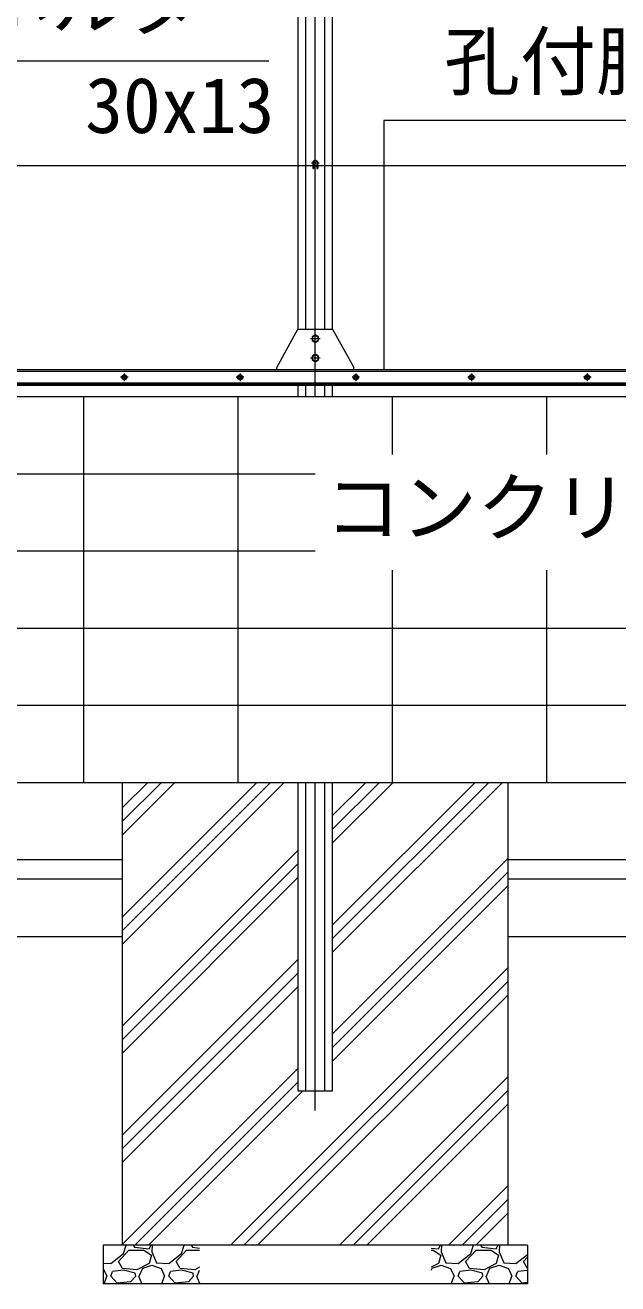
# Model space of a CAD drawing. Units: millimetres, scale not verified. Extents: x -12600 to 12600, y -8910 to 8910.
# Drawn here: x -8054 to -6518, y -6062 to -2800 of the extents above; entities that cross this region are included whole.
import ezdxf
from ezdxf.enums import TextEntityAlignment as Align

# ---------------------------------------------------------------- set-up
doc = ezdxf.new("R2010")
doc.units = ezdxf.units.MM
doc.header["$LTSCALE"] = 60
doc.linetypes.add('USER1', pattern=[50.8, 31.75, -6.35, 6.35, -6.35])
for name, color, linetype, lineweight in [('0-1_D-BMK', 2, 'USER1', 13), ('0-2_D-DCR-HCH', 7, 'Continuous', 9), ('0-3_D-STR4', 7, 'Continuous', 9), ('0-4_D-STR1', 1, 'Continuous', 18), ('0-5_D-BGD', 7, 'Continuous', 9), ('0-6_D-STR3', 3, 'Continuous', 13), ('0-9_D-STR-TXT', 7, 'Continuous', 9)]:
    doc.layers.add(name, color=color, linetype=linetype, lineweight=lineweight)
doc.styles.add('ＭＳ ゴシック', font='')
doc.styles.get('ＭＳ ゴシック').set_extended_font_data('MS Gothic')

msp = doc.modelspace()

# ---------------------------------------------------------------- linework, layer by layer
at = {"layer": '0-1_D-BMK'}
for p, q in [((-7302.38, -3762.35), (-7302.38, 4423.54)), ((-7292.38, -3157.35), (-7312.38, -3157.35)), ((-7289.63, -3612.35), (-7315.13, -3612.35)), ((-7289.63, -3662.35), (-7315.13, -3662.35)), ((-7787.7, -3712.35), (-7807.05, -3712.35)), ((-7797.38, -3702.68), (-7797.38, -3722.02)), ((-7487.7, -3712.35), (-7507.05, -3712.35)), ((-7497.38, -3702.68), (-7497.38, -3722.02)), ((-7187.7, -3712.35), (-7207.05, -3712.35)), ((-7197.38, -3702.68), (-7197.38, -3722.02)), ((-6887.7, -3712.35), (-6907.05, -3712.35)), ((-6897.38, -3702.68), (-6897.38, -3722.02)), ((-6587.7, -3712.35), (-6607.05, -3712.35)), ((-6597.38, -3702.68), (-6597.38, -3722.02)), ((-7302.38, -5613.35), (-7302.38, -4762.35))]:
    msp.add_line(p, q, dxfattribs=at)
at = {"layer": '0-2_D-DCR-HCH'}
for p, q in [((-7802.38, -4898.64), (-7666.08, -4762.35)), ((-7802.38, -5181.49), (-7383.24, -4762.35)), ((-7802.38, -4863.29), (-7701.44, -4762.35)), ((-7802.38, -5146.13), (-7418.59, -4762.35)), ((-7802.38, -4827.93), (-7736.79, -4762.35)), ((-7802.38, -5110.78), (-7453.95, -4762.35)), ((-7257.38, -4919.33), (-7100.4, -4762.35)), ((-7257.38, -5202.17), (-6817.55, -4762.35)), ((-7257.38, -4883.97), (-7135.75, -4762.35)), ((-7257.38, -5166.82), (-6852.91, -4762.35)), ((-7257.38, -4848.62), (-7171.11, -4762.35)), ((-7257.38, -5131.46), (-6888.26, -4762.35)), ((-7802.38, -5393.62), (-7347.38, -4938.62)), ((-7257.38, -5414.3), (-6802.38, -4959.3)), ((-7802.38, -5428.97), (-7347.38, -4973.97)), ((-7802.38, -5464.33), (-7347.38, -5009.33)), ((-7257.38, -5449.66), (-6802.38, -4994.66)), ((-7257.38, -5485.01), (-6802.38, -5030.01)), ((-7802.38, -5676.46), (-7347.38, -5221.46)), ((-7522.58, -5962.35), (-6802.38, -5242.15)), ((-7802.38, -5711.82), (-7347.38, -5256.82)), ((-7487.22, -5962.35), (-6802.38, -5277.5)), ((-7802.38, -5747.17), (-7347.38, -5292.17)), ((-7451.87, -5962.35), (-6802.38, -5312.86)), ((-7802.38, -5959.3), (-7347.38, -5504.3)), ((-7770.07, -5962.35), (-7347.38, -5539.66)), ((-7239.74, -5962.35), (-6802.38, -5524.99)), ((-7734.71, -5962.35), (-7334.71, -5562.35)), ((-7204.38, -5962.35), (-6802.38, -5560.34)), ((-7169.03, -5962.35), (-6802.38, -5595.7)), ((-6956.89, -5962.35), (-6802.38, -5807.83)), ((-6921.54, -5962.35), (-6802.38, -5843.19)), ((-6886.18, -5962.35), (-6802.38, -5878.54)), ((-7799.31, -5983.85), (-7792.43, -5962.35)), ((-7774.14, -5962.35), (-7770.81, -5967.35)), ((-7770.81, -5967.35), (-7733.31, -5971.85)), ((-7733.31, -5971.85), (-7728.03, -5962.35)), ((-7649.31, -5983.85), (-7642.43, -5962.35)), ((-7624.14, -5962.35), (-7620.81, -5967.35)), ((-7620.81, -5967.35), (-7602.38, -5969.56)), ((-7002.38, -5969.56), (-6983.31, -5971.85)), ((-6983.31, -5971.85), (-6978.03, -5962.35)), ((-6975, -5962.35), (-6975.81, -5979.35)), ((-6899.31, -5983.85), (-6892.43, -5962.35)), ((-6833.31, -5971.85), (-6828.03, -5962.35)), ((-6825, -5962.35), (-6825.81, -5979.35)), ((-7812.81, -6004.85), (-7785.81, -5974.85)), ((-7785.81, -5974.85), (-7746.81, -5974.85)), ((-7746.81, -5974.85), (-7727.31, -5988.35)), ((-7727.31, -5988.35), (-7733.31, -6009.35)), ((-7682.31, -6009.35), (-7649.31, -5983.85)), ((-7662.81, -6004.85), (-7635.81, -5974.85)), ((-7635.81, -5974.85), (-7602.38, -5974.85)), ((-7002.38, -5974.85), (-6996.81, -5974.85)), ((-6996.81, -5974.85), (-6977.31, -5988.35)), ((-6977.31, -5988.35), (-6983.31, -6009.35)), ((-6975.81, -5979.35), (-6963.81, -6007.85)), ((-6912.81, -6004.85), (-6885.81, -5974.85)), ((-6827.31, -5988.35), (-6833.31, -6009.35)), ((-6825.81, -5979.35), (-6813.81, -6007.85)), ((-6782.31, -6009.35), (-6752.38, -5986.22)), ((-6762.81, -6004.85), (-6752.38, -5993.25)), ((-7852.38, -6022.64), (-7851.81, -6022.85)), ((-7851.81, -6022.85), (-7842.81, -6042.35)), ((-7832.31, -6042.35), (-7827.81, -6030.35)), ((-7799.31, -6027.35), (-7827.81, -6030.35)), ((-7802.31, -6022.85), (-7812.81, -6004.85)), ((-7764.81, -6025.85), (-7802.31, -6022.85)), ((-7769.31, -6034.85), (-7799.31, -6027.35)), ((-7767.81, -6042.35), (-7769.31, -6034.85)), ((-7733.31, -6009.35), (-7764.81, -6025.85)), ((-7758.81, -6042.35), (-7749.81, -6021.35)), ((-7749.81, -6021.35), (-7725.81, -6013.85)), ((-7725.81, -6013.85), (-7701.81, -6022.85)), ((-7713.81, -6007.85), (-7682.31, -6009.35)), ((-7701.81, -6022.85), (-7692.81, -6042.35)), ((-7682.31, -6042.35), (-7677.81, -6030.35)), ((-7649.31, -6027.35), (-7677.81, -6030.35)), ((-7652.31, -6022.85), (-7662.81, -6004.85)), ((-7614.81, -6025.85), (-7652.31, -6022.85)), ((-7619.31, -6034.85), (-7649.31, -6027.35)), ((-7617.81, -6042.35), (-7619.31, -6034.85)), ((-7602.38, -6019.34), (-7614.81, -6025.85)), ((-7608.81, -6042.35), (-7602.38, -6027.33)), ((-6983.31, -6009.35), (-7002.38, -6019.34)), ((-7002.38, -6027.33), (-6999.81, -6021.35)), ((-6999.81, -6021.35), (-6975.81, -6013.85)), ((-6975.81, -6013.85), (-6951.81, -6022.85)), ((-6951.81, -6022.85), (-6942.81, -6042.35)), ((-6932.31, -6042.35), (-6927.81, -6030.35)), ((-6899.31, -6027.35), (-6927.81, -6030.35)), ((-6902.31, -6022.85), (-6912.81, -6004.85)), ((-6864.81, -6025.85), (-6902.31, -6022.85)), ((-6869.31, -6034.85), (-6899.31, -6027.35)), ((-6867.81, -6042.35), (-6869.31, -6034.85)), ((-6833.31, -6009.35), (-6864.81, -6025.85)), ((-6858.81, -6042.35), (-6849.81, -6021.35)), ((-6849.81, -6021.35), (-6825.81, -6013.85)), ((-6825.81, -6013.85), (-6801.81, -6022.85)), ((-6813.81, -6007.85), (-6782.31, -6009.35)), ((-6801.81, -6022.85), (-6792.81, -6042.35)), ((-6782.31, -6042.35), (-6777.81, -6030.35)), ((-6752.38, -6027.67), (-6777.81, -6030.35)), ((-6752.38, -6022.74), (-6762.81, -6004.85)), ((-7849.95, -6062.35), (-7842.81, -6042.35)), ((-7767.81, -6042.35), (-7781.31, -6057.35)), ((-7760.31, -6042.35), (-7751.74, -6062.35)), ((-7699.95, -6062.35), (-7692.81, -6042.35)), ((-7665.81, -6060.35), (-7682.31, -6042.35)), ((-7631.31, -6057.35), (-7665.81, -6060.35)), ((-7617.81, -6042.35), (-7631.31, -6057.35)), ((-7610.31, -6042.35), (-7602.38, -6060.87)), ((-7002.38, -6060.87), (-7001.74, -6062.35)), ((-6949.95, -6062.35), (-6942.81, -6042.35)), ((-6867.81, -6042.35), (-6881.31, -6057.35)), ((-6860.31, -6042.35), (-6851.74, -6062.35)), ((-6799.95, -6062.35), (-6792.81, -6042.35)), ((-6765.81, -6060.35), (-6782.31, -6042.35)), ((-6752.38, -6059.18), (-6765.81, -6060.35))]:
    msp.add_line(p, q, dxfattribs=at)
for points in [[(-7725, -5962.35), (-7725.81, -5979.35), (-7713.81, -6007.85)], [(-6874.14, -5962.35), (-6870.81, -5967.35), (-6833.31, -5971.85)], [(-7852.38, -6008.39), (-7832.31, -6009.35), (-7799.31, -5983.85)], [(-6963.81, -6007.85), (-6932.31, -6009.35), (-6899.31, -5983.85)], [(-6885.81, -5974.85), (-6846.81, -5974.85), (-6827.31, -5988.35)], [(-7781.31, -6057.35), (-7815.81, -6060.35), (-7832.31, -6042.35)], [(-6881.31, -6057.35), (-6915.81, -6060.35), (-6932.31, -6042.35)]]:
    msp.add_lwpolyline(points, dxfattribs=at)
at = {"layer": '0-3_D-STR4'}
for p, q in [((-9502.38, -3762.35), (-4552.38, -3762.35)), ((-7902.38, -4762.35), (-7902.38, -3762.35)), ((-7502.38, -4762.35), (-7502.38, -3762.35)), ((-7102.38, -3912.35), (-7102.38, -3762.35)), ((-6702.38, -3912.35), (-6702.38, -3762.35)), ((-9502.38, -3962.35), (-7302.38, -3962.35)), ((-9502.38, -4162.35), (-7302.38, -4162.35)), ((-7102.38, -4762.35), (-7102.38, -4212.35)), ((-6702.38, -4762.35), (-6702.38, -4212.35)), ((-9502.38, -4362.35), (-4552.38, -4362.35)), ((-9502.38, -4562.35), (-4552.38, -4562.35)), ((-7802.38, -5962.35), (-7802.38, -4762.35)), ((-6802.38, -5962.35), (-6802.38, -4762.35)), ((-8802.38, -4962.35), (-7802.38, -4962.35)), ((-6802.38, -4962.35), (-5802.38, -4962.35)), ((-8802.38, -5012.35), (-7802.38, -5012.35)), ((-6802.38, -5012.35), (-5802.38, -5012.35)), ((-8802.38, -5162.35), (-7802.38, -5162.35)), ((-6802.38, -5162.35), (-5802.38, -5162.35)), ((-6752.38, -5962.35), (-7852.38, -5962.35)), ((-7852.38, -5962.35), (-7852.38, -6062.35)), ((-6752.38, -5962.35), (-6752.38, -6062.35)), ((-6752.38, -6062.35), (-7852.38, -6062.35))]:
    msp.add_line(p, q, dxfattribs=at)
at = {"layer": '0-4_D-STR1'}
for p, q in [((-7347.38, -1552.35), (-7347.38, -3587.35)), ((-7327.38, -1552.35), (-7327.38, -3587.35)), ((-7277.38, -3587.35), (-7277.38, -1552.35)), ((-7257.38, -3587.35), (-7257.38, -1552.35)), ((-9291.18, -3692.35), (-4552.38, -3692.35)), ((-9347.38, -3729.35), (-4552.38, -3729.35)), ((-9347.38, -3732.35), (-4552.38, -3732.35)), ((-7347.38, -3732.35), (-7347.38, -3762.35)), ((-7327.38, -3732.35), (-7327.38, -3762.35)), ((-7277.38, -3762.35), (-7277.38, -3732.35)), ((-7257.38, -3762.35), (-7257.38, -3732.35)), ((-7347.38, -4762.35), (-7347.38, -5562.35)), ((-7327.38, -4762.35), (-7327.38, -5562.35)), ((-7277.38, -5562.35), (-7277.38, -4762.35)), ((-7257.38, -5562.35), (-7257.38, -4762.35)), ((-7347.38, -5562.35), (-7257.38, -5562.35))]:
    msp.add_line(p, q, dxfattribs=at)
at = {"layer": '0-5_D-BGD'}
msp.add_line((-9802.38, -4762.35), (-4552.38, -4762.35), dxfattribs=at)
at = {"layer": '0-6_D-STR3'}
for p, q in [((-4552.38, -3164.1), (-9282.38, -3164.1)), ((-7302.38, -3149.84), (-7308.88, -3153.6)), ((-7308.88, -3153.6), (-7308.88, -3161.1)), ((-7308.88, -3161.1), (-7302.38, -3164.85)), ((-7308.63, -3161.25), (-7308.63, -3171.35)), ((-7306.63, -3162.4), (-7306.63, -3171.35)), ((-7295.88, -3153.6), (-7302.38, -3149.84)), ((-7302.38, -3164.85), (-7295.88, -3161.1)), ((-7298.13, -3162.4), (-7298.13, -3171.35)), ((-7296.13, -3161.25), (-7296.13, -3171.35)), ((-7295.88, -3161.1), (-7295.88, -3153.6)), ((-7308.63, -3171.35), (-7306.63, -3171.35)), ((-7298.13, -3171.35), (-7296.13, -3171.35)), ((-7402.38, -3687.35), (-7347.38, -3587.35)), ((-7302.38, -3602.53), (-7310.88, -3607.44)), ((-7293.88, -3607.44), (-7302.38, -3602.53)), ((-7302.38, -3652.53), (-7310.88, -3657.44)), ((-7293.88, -3657.44), (-7302.38, -3652.53)), ((-4552.38, -3697.35), (-9291.18, -3697.35)), ((-7402.38, -3692.35), (-7402.38, -3687.35)), ((-7202.38, -3692.35), (-7202.38, -3687.35)), ((-4552.38, -3727.35), (-9347.38, -3727.35))]:
    msp.add_line(p, q, dxfattribs=at)
for points in [[(-7347.38, -3587.35), (-7257.38, -3587.35), (-7202.38, -3687.35)], [(-7310.88, -3607.44), (-7310.88, -3617.26), (-7302.38, -3622.16)], [(-7302.38, -3622.16), (-7293.88, -3617.26), (-7293.88, -3607.44)], [(-7310.88, -3657.44), (-7310.88, -3667.26), (-7302.38, -3672.16)], [(-7302.38, -3672.16), (-7293.88, -3667.26), (-7293.88, -3657.44)]]:
    msp.add_lwpolyline(points, dxfattribs=at)
for points in [[(-7797.38, -3706.6), (-7802.35, -3709.47), (-7802.35, -3715.22), (-7797.38, -3718.1), (-7792.4, -3715.22), (-7792.4, -3709.47)], [(-7497.38, -3706.6), (-7502.35, -3709.47), (-7502.35, -3715.22), (-7497.38, -3718.1), (-7492.4, -3715.22), (-7492.4, -3709.47)], [(-7197.38, -3706.6), (-7202.35, -3709.47), (-7202.35, -3715.22), (-7197.38, -3718.1), (-7192.4, -3715.22), (-7192.4, -3709.47)], [(-6897.38, -3706.6), (-6902.35, -3709.47), (-6902.35, -3715.22), (-6897.38, -3718.1), (-6892.4, -3715.22), (-6892.4, -3709.47)], [(-6597.38, -3706.6), (-6602.35, -3709.47), (-6602.35, -3715.22), (-6597.38, -3718.1), (-6592.4, -3715.22), (-6592.4, -3709.47)]]:
    msp.add_lwpolyline(points, close=True, dxfattribs=at)
for centre, radius in [((-7302.38, -3157.35), 6.25), ((-7302.38, -3612.35), 8.25), ((-7302.38, -3662.35), 8.25), ((-7797.38, -3712.35), 6.5), ((-7797.38, -3712.35), 4.98), ((-7497.38, -3712.35), 6.5), ((-7497.38, -3712.35), 4.98), ((-7197.38, -3712.35), 6.5), ((-7197.38, -3712.35), 4.98), ((-6897.38, -3712.35), 6.5), ((-6897.38, -3712.35), 4.98), ((-6597.38, -3712.35), 6.5), ((-6597.38, -3712.35), 4.98)]:
    msp.add_circle(centre, radius, dxfattribs=at)
at = {"layer": '0-9_D-STR-TXT'}
for points in [[(-7423.18, -2893.12), (-8925.96, -2893.12), (-9047.1, -3719.43)], [(-5030.81, -3046.38), (-7124.44, -3046.38), (-7124.44, -3690.35)]]:
    msp.add_lwpolyline(points, dxfattribs=at)

# ---------------------------------------------------------------- texts
at = {"layer": '0-9_D-STR-TXT', "style": 'ＭＳ ゴシック'}
for s, p in [('ネットホルダー', (-8774.71, -2852.32)), ('孔付胴縁 R付L40x40x3', (-6968.62, -3008.62)), ('30x13', (-7899.13, -3122.34)), ('コンクリートブロック', (-7276.99, -4165.11))]:
    msp.add_text(s, height=144.3, dxfattribs=at).set_placement(p, align=Align.BOTTOM_LEFT)

doc.saveas('drawing.dxf')
